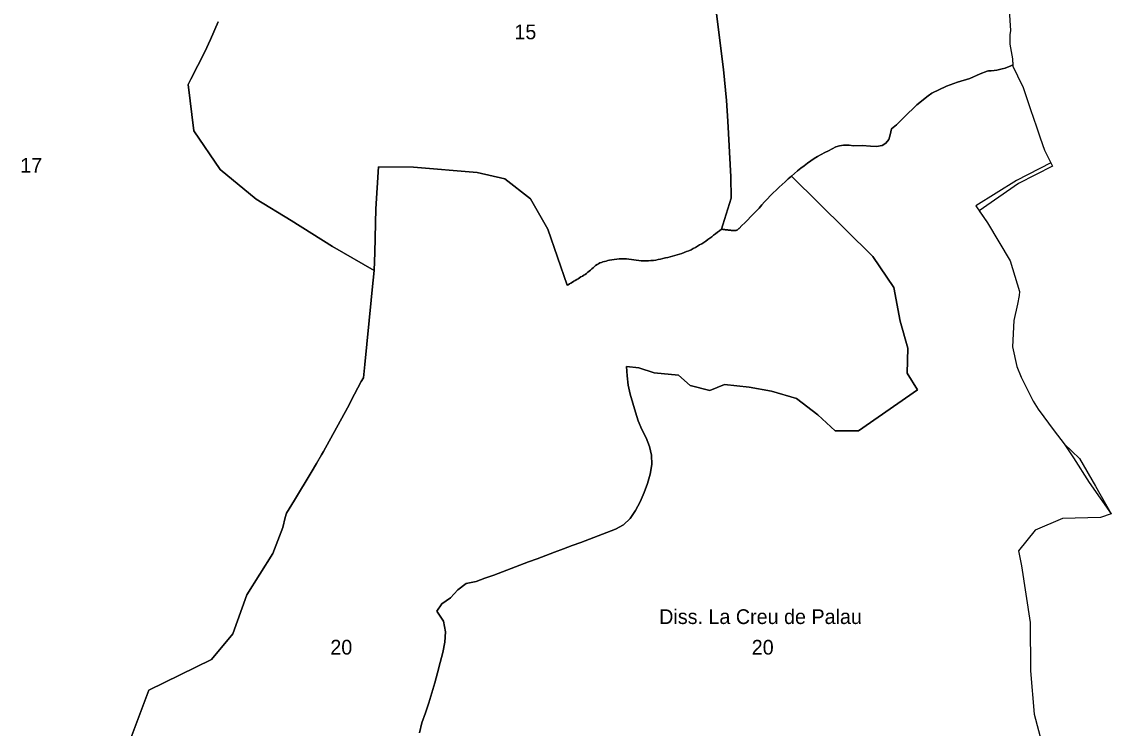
# Model space of a CAD drawing. Extents: x 482002 to 491535, y 4643046 to 4653103.
# Drawn here: x 484473 to 486351, y 4644250 to 4645467 of the extents above; entities that cross this region are included whole.
import ezdxf

# ---------------------------------------------------------------- set-up
doc = ezdxf.new("R2010")
doc.units = 0
for name, color, linetype in [('Level 4', 7, 'Continuous'), ('NUMERO', 7, 'Continuous'), ('SECCIONS', 7, 'Continuous')]:
    doc.layers.add(name, color=color, linetype=linetype)

msp = doc.modelspace()

# ---------------------------------------------------------------- linework, layer by layer
at = {"layer": 'Level 4'}
for p, q in [((486174.7, 4645486.6), (486176.9, 4645451.4)), ((486176, 4645444.3), (486175.9, 4645428.2)), ((486176.9, 4645451.4), (486176, 4645444.3)), ((486175.9, 4645428.2), (486180.3, 4645403.1)), ((486180.3, 4645403.1), (486181.1, 4645390)), ((486181.1, 4645390), (486189.3, 4645373.8)), ((486189.3, 4645373.8), (486198.7, 4645353.2)), ((486198.7, 4645353.2), (486211.4, 4645315.6)), ((486211.4, 4645315.6), (486221.8, 4645285.9)), ((486221.8, 4645285.9), (486228, 4645266.8)), ((486228, 4645266.8), (486235.6, 4645245.3)), ((486235.6, 4645245.3), (486246.6, 4645223.7)), ((486246.6, 4645223.7), (486187.3, 4645193.3)), ((486187.3, 4645193.3), (486117, 4645149.4)), ((486117, 4645149.4), (486137.5, 4645120.1)), ((486137.5, 4645120.1), (486176.3, 4645054.7)), ((486176.3, 4645054.7), (486192.6, 4645002.2)), ((486192, 4644994.9), (486188.8, 4644980.2)), ((486192.6, 4645002.2), (486192, 4644994.9)), ((486188.8, 4644980.2), (486182.6, 4644951.9)), ((486182.6, 4644951.9), (486180.6, 4644906.8)), ((486180.6, 4644906.8), (486188, 4644873)), ((486188, 4644873), (486195.4, 4644854.4)), ((486195.4, 4644854.4), (486215.8, 4644813.2)), ((486215.8, 4644813.2), (486224.7, 4644799.5)), ((486224.7, 4644799.5), (486252, 4644761.7)), ((486252, 4644761.7), (486269.4, 4644739.5)), ((486269.4, 4644739.5), (486285.8, 4644715.5)), ((486285.8, 4644715.5), (486312.7, 4644673.1)), ((486312.7, 4644673.1), (486350.5, 4644619.1)), ((486350.5, 4644619.1), (486332, 4644612.3)), ((486266.3, 4644610.6), (486219.5, 4644590.5)), ((486332, 4644612.3), (486266.3, 4644610.6)), ((486219.5, 4644590.5), (486190.9, 4644555.2)), ((486190.9, 4644555.2), (486195.7, 4644529.4)), ((486195.7, 4644529.4), (486210.9, 4644431.5)), ((486210.9, 4644431.5), (486211.2, 4644348.2)), ((486211.2, 4644348.2), (486217.9, 4644273.7)), ((486217.9, 4644273.7), (486232.7, 4644217.4))]:
    msp.add_line(p, q, dxfattribs=at)
at = {"layer": 'SECCIONS'}
for points in [[(485669.1, 4645489.3), (485682.3, 4645384.3), (485687.4, 4645330.8), (485689.5, 4645295.3), (485695.1, 4645199.8), (485695.5, 4645162.8), (485681.1, 4645116.8), (485678.7, 4645109.3), (485675.3, 4645106.7), (485672, 4645104.2), (485668.7, 4645101.6), (485665.3, 4645099), (485662, 4645096.4), (485658.6, 4645093.9), (485655.3, 4645091.4), (485651.8, 4645088.9), (485648.4, 4645086.6), (485644.8, 4645084.3), (485641.2, 4645082.1), (485637.6, 4645079.9), (485633.9, 4645077.9), (485630.1, 4645075.9), (485626.3, 4645074), (485622.4, 4645072.2), (485618.5, 4645070.6), (485614.6, 4645069), (485610.6, 4645067.6), (485606.6, 4645066.3), (485602.6, 4645065.1), (485598.6, 4645063.9), (485594.5, 4645062.8), (485590.4, 4645061.7), (485586.3, 4645060.7), (485582.2, 4645059.7), (485578, 4645058.7), (485573.9, 4645057.8), (485569.7, 4645056.9), (485565.6, 4645056.2), (485561.4, 4645055.6), (485557.2, 4645055.1), (485553.1, 4645054.8), (485548.8, 4645054.6), (485544.6, 4645054.7), (485540.4, 4645055), (485536.2, 4645055.4), (485532, 4645056), (485527.8, 4645056.5), (485523.5, 4645057.1), (485519.3, 4645057.6), (485515.1, 4645058), (485510.9, 4645058.2), (485506.7, 4645058.3), (485502.5, 4645058.1), (485498.3, 4645057.7), (485494.1, 4645057.1), (485490, 4645056.6), (485485.8, 4645056), (485483, 4645055.2), (485480.2, 4645054.5), (485477.4, 4645053.7), (485474.6, 4645053), (485471.9, 4645052.2), (485469.2, 4645051.2), (485466.7, 4645049.9), (485464.3, 4645048.4), (485461.9, 4645046.8), (485459.7, 4645044.9), (485457.5, 4645043), (485455.3, 4645041), (485453.1, 4645039), (485450.9, 4645037), (485448.7, 4645035.1), (485446.4, 4645033.2), (485444, 4645031.5), (485441.6, 4645030), (485439.2, 4645028.5), (485436.7, 4645027), (485434.2, 4645025.5), (485431.8, 4645024), (485429.3, 4645022.5), (485426.9, 4645021), (485424.4, 4645019.5), (485421.9, 4645018.1), (485419.4, 4645016.6), (485416.9, 4645015.1), (485414.5, 4645013.7), (485413.1, 4645012.8), (485379.8, 4645109.3), (485349.7, 4645161.8), (485305.5, 4645196.3), (485257.7, 4645206.8), (485148, 4645216.3), (485087.8, 4645216.8), (485083.4, 4645144.3), (485081.6, 4645069.3), (485080.2, 4645038.3), (485008.5, 4645079.3), (484937.4, 4645124.3), (484876.7, 4645160.8), (484815, 4645212.3), (484769.2, 4645278.8), (484759.5, 4645358.8), (484764.1, 4645367.8), (484788.2, 4645414.8), (484798.3, 4645436.3), (484811.2, 4645466.8)], [(486174.7, 4645486.6), (486176.9, 4645451.4), (486176, 4645444.3), (486175.9, 4645428.2), (486180.3, 4645403.1), (486181, 4645392.5), (486180.8, 4645392.4), (486176.4, 4645390.5), (486172, 4645388.5), (486167.5, 4645386.8), (486162.8, 4645385.5), (486158.1, 4645384.4), (486153.4, 4645383.4), (486148.6, 4645382.6), (486143.8, 4645382.2), (486139, 4645382), (486136.7, 4645381.5), (486124.4, 4645377.1), (486107, 4645369), (486085.6, 4645362.6), (486066.5, 4645355.6), (486041.6, 4645343.5), (486035.1, 4645338.9), (486015.8, 4645323.4), (485993.8, 4645302.1), (485980.3, 4645289), (485971.8, 4645282), (485969.5, 4645271.8), (485967.4, 4645264), (485962.1, 4645257.5), (485955.6, 4645253.4), (485946, 4645251.8), (485935.7, 4645252.6), (485921.3, 4645253.4), (485906.5, 4645253), (485898.7, 4645253.9), (485889.4, 4645254.3), (485882.2, 4645253.2), (485876.1, 4645251.3), (485869.8, 4645247.8), (485863.4, 4645244.5), (485857.1, 4645241.3), (485850.8, 4645238), (485844.6, 4645234.6), (485838.6, 4645230.9), (485832.6, 4645227), (485826.8, 4645222.9), (485821.1, 4645218.6), (485815.6, 4645214.3), (485810.1, 4645209.8), (485804.7, 4645205.2), (485799.3, 4645200.6), (485794, 4645195.9), (485788.7, 4645191.1), (485783.4, 4645186.4), (485778.2, 4645181.6), (485773, 4645176.8), (485767.9, 4645171.9), (485762.9, 4645166.9), (485757.9, 4645161.7), (485753.2, 4645156.4), (485748.5, 4645151.1), (485743.8, 4645145.8), (485739, 4645140.7), (485734, 4645135.6), (485729, 4645130.6), (485724, 4645125.5), (485719, 4645120.5), (485714, 4645115.5), (485709.3, 4645110.7), (485708.8, 4645110.3), (485708.3, 4645109.9), (485707.8, 4645109.5), (485707.3, 4645109), (485706.8, 4645108.6), (485706.3, 4645108.2), (485705.7, 4645107.9), (485705.2, 4645107.6), (485704.6, 4645107.4), (485704, 4645107.2), (485703.3, 4645107.1), (485702.7, 4645107), (485702, 4645106.9), (485701.3, 4645106.9), (485700.6, 4645106.9), (485699.9, 4645106.9), (485699.3, 4645106.9), (485698.6, 4645106.9), (485697.9, 4645107), (485697.2, 4645107.1), (485696.6, 4645107.2), (485696, 4645107.2), (485695.3, 4645107.3), (485694.7, 4645107.4), (485694, 4645107.5), (485693.4, 4645107.5), (485692.8, 4645107.6), (485692.1, 4645107.7), (485691.5, 4645107.8), (485690.8, 4645107.8), (485690.2, 4645107.9), (485689.6, 4645108), (485688.9, 4645108.1), (485688.3, 4645108.2), (485687.6, 4645108.2), (485687, 4645108.3), (485686.4, 4645108.4), (485685.7, 4645108.5), (485685.1, 4645108.5), (485684.4, 4645108.6), (485683.8, 4645108.7), (485683.2, 4645108.8), (485682.5, 4645108.8), (485681.9, 4645108.9), (485681.2, 4645109), (485680.6, 4645109.1), (485680, 4645109.2), (485679.3, 4645109.2), (485678.7, 4645109.3), (485681.1, 4645116.8), (485695.5, 4645162.8), (485695.1, 4645199.8), (485689.5, 4645295.3), (485687.4, 4645330.8), (485682.3, 4645384.3), (485669.1, 4645489.3)], [(484811.2, 4645466.8), (484798.3, 4645436.3), (484788.2, 4645414.8), (484764.1, 4645367.8), (484759.5, 4645358.8), (484769.2, 4645278.8), (484815, 4645212.3), (484876.7, 4645160.8), (484937.4, 4645124.3), (485008.5, 4645079.3), (485080.2, 4645038.3), (485077, 4645004.8), (485075.2, 4644986.8), (485063.9, 4644876.3), (485061.6, 4644853.3), (485058.1, 4644846.8), (485046.5, 4644824.8), (485034.3, 4644801.3), (484992.7, 4644726.3), (484989.3, 4644720.3), (484980.7, 4644705.8), (484971.7, 4644690.3), (484943.1, 4644642.3), (484929, 4644619.8), (484926.8, 4644612.6), (484922.9, 4644595.5), (484905.8, 4644550.3), (484860.6, 4644479.2), (484836.9, 4644412.3), (484799.7, 4644367.8), (484691.6, 4644314.8), (484654.2, 4644213.8)], [(485158.3, 4644241.4), (485162.6, 4644258.9), (485168.7, 4644275.9), (485174.6, 4644293), (485179.7, 4644310.3), (485184.6, 4644327.6), (485189.4, 4644345), (485194, 4644362.5), (485198.6, 4644380), (485201.8, 4644397.7), (485203.1, 4644415.8), (485199.9, 4644433.8), (485188.2, 4644450.9), (485196.7, 4644463.9), (485211.6, 4644473.9), (485224.5, 4644487.8), (485238.7, 4644498.9), (485256.2, 4644502.2), (485271.2, 4644507.8), (485286.2, 4644513.4), (485301.2, 4644519.1), (485316.3, 4644524.7), (485331.3, 4644530.3), (485346.3, 4644536), (485361.3, 4644541.6), (485376.3, 4644547.2), (485391.3, 4644552.8), (485406.4, 4644558.5), (485421.4, 4644564.1), (485436.4, 4644569.7), (485451.4, 4644575.3), (485466.4, 4644581), (485481.4, 4644586.6), (485496.4, 4644592.2), (485510.1, 4644599.9), (485521.4, 4644610.9), (485530.8, 4644624.5), (485538.6, 4644639.6), (485545.4, 4644655.5), (485551.5, 4644671.2), (485556.2, 4644687.3), (485558.7, 4644703.6), (485558.5, 4644719.7), (485555, 4644735), (485548.8, 4644749.7), (485541.8, 4644764.2), (485535.4, 4644779), (485530.5, 4644794.3), (485525.8, 4644809.6), (485521.5, 4644825.1), (485517.9, 4644840.6), (485516.3, 4644856.5), (485515.2, 4644872.6), (485536.3, 4644870.3), (485563, 4644861.9), (485604.7, 4644857.7), (485624.7, 4644840.2), (485658.9, 4644831.1), (485683.9, 4644841.9), (485726.4, 4644836.9), (485764.8, 4644830.2), (485808.1, 4644817.7), (485844.8, 4644789.4), (485874.8, 4644761.9), (485914.9, 4644761.9), (486016.6, 4644832.7), (485999.1, 4644861.1), (485999.9, 4644904.4), (485986.6, 4644951.1), (485975.7, 4645008.7), (485939.9, 4645062), (485799.3, 4645200.6), (485804.7, 4645205.2), (485810.1, 4645209.8), (485815.6, 4645214.3), (485821.1, 4645218.6), (485826.8, 4645222.9), (485832.6, 4645227), (485838.6, 4645230.9), (485844.6, 4645234.6), (485850.8, 4645238), (485857.1, 4645241.3), (485863.4, 4645244.5), (485869.8, 4645247.8), (485876.1, 4645251.3), (485882.2, 4645253.2), (485889.4, 4645254.3), (485898.7, 4645253.9), (485906.5, 4645253), (485921.3, 4645253.4), (485935.7, 4645252.6), (485946, 4645251.8), (485955.6, 4645253.4), (485962.1, 4645257.5), (485967.4, 4645264), (485969.5, 4645271.8), (485971.8, 4645282), (485980.3, 4645289), (485993.8, 4645302.1), (486015.8, 4645323.4), (486035.1, 4645338.9), (486041.6, 4645343.5), (486066.5, 4645355.6), (486085.6, 4645362.6), (486107, 4645369), (486124.4, 4645377.1), (486136.7, 4645381.5), (486139, 4645382), (486143.8, 4645382.2), (486148.6, 4645382.6), (486153.4, 4645383.4), (486158.1, 4645384.4), (486162.8, 4645385.5), (486167.5, 4645386.8), (486172, 4645388.5), (486176.4, 4645390.5), (486180.8, 4645392.4), (486181, 4645392.5), (486181.1, 4645390), (486181.1, 4645390), (486189.3, 4645373.8), (486189.3, 4645373.7), (486198.7, 4645353.2), (486211.4, 4645315.6), (486221.8, 4645285.9), (486228, 4645266.8), (486235.6, 4645245.3), (486235.6, 4645245.3), (486246.6, 4645223.7), (486249.1, 4645217.7), (486190.5, 4645187.8), (486123.1, 4645140.7), (486137.5, 4645120.1), (486176.3, 4645054.7), (486176.3, 4645054.7), (486192.6, 4645002.2), (486192, 4644994.9), (486188.8, 4644980.2), (486182.6, 4644951.9), (486180.6, 4644906.8), (486188, 4644873), (486195.4, 4644854.4), (486195.5, 4644854.3), (486215.8, 4644813.2), (486224.7, 4644799.5), (486252, 4644761.7), (486269.4, 4644739.5), (486295.8, 4644714.4), (486323.2, 4644666.7), (486350.5, 4644619.1), (486350.5, 4644619.1), (486332, 4644612.3), (486266.3, 4644610.6), (486219.5, 4644590.5), (486190.9, 4644555.2), (486195.7, 4644529.4), (486210.9, 4644431.5), (486211.2, 4644348.2), (486217.9, 4644273.7), (486232.7, 4644217.4)], [(484654.2, 4644213.8), (484691.6, 4644314.8), (484799.7, 4644367.8), (484836.9, 4644412.3), (484860.6, 4644479.2), (484905.8, 4644550.3), (484922.9, 4644595.5), (484926.8, 4644612.6), (484929, 4644619.8), (484943.1, 4644642.3), (484971.7, 4644690.3), (484980.7, 4644705.8), (484989.3, 4644720.3), (484992.7, 4644726.3), (485034.3, 4644801.3), (485046.5, 4644824.8), (485058.1, 4644846.8), (485061.6, 4644853.3), (485063.9, 4644876.3), (485075.2, 4644986.8), (485077, 4645004.8), (485080.2, 4645038.3), (485081.6, 4645069.3), (485083.4, 4645144.3), (485087.8, 4645216.8), (485148, 4645216.3), (485257.7, 4645206.8), (485305.5, 4645196.3), (485349.7, 4645161.8), (485379.8, 4645109.3), (485413.1, 4645012.8), (485414.5, 4645013.7), (485416.9, 4645015.1), (485419.4, 4645016.6), (485421.9, 4645018.1), (485424.4, 4645019.5), (485426.9, 4645021), (485429.3, 4645022.5), (485431.8, 4645024), (485434.2, 4645025.5), (485436.7, 4645027), (485439.2, 4645028.5), (485441.6, 4645030), (485444, 4645031.5), (485446.4, 4645033.2), (485448.7, 4645035.1), (485450.9, 4645037), (485453.1, 4645039), (485455.3, 4645041), (485457.5, 4645043), (485459.7, 4645044.9), (485461.9, 4645046.8), (485464.3, 4645048.4), (485466.7, 4645049.9), (485469.2, 4645051.2), (485471.9, 4645052.2), (485474.6, 4645053), (485477.4, 4645053.7), (485480.2, 4645054.5), (485483, 4645055.2), (485485.8, 4645056), (485490, 4645056.6), (485494.1, 4645057.1), (485498.3, 4645057.7), (485502.5, 4645058.1), (485506.7, 4645058.3), (485510.9, 4645058.2), (485515.1, 4645058), (485519.3, 4645057.6), (485523.5, 4645057.1), (485527.8, 4645056.5), (485532, 4645056), (485536.2, 4645055.4), (485540.4, 4645055), (485544.6, 4645054.7), (485548.8, 4645054.6), (485553.1, 4645054.8), (485557.2, 4645055.1), (485561.4, 4645055.6), (485565.6, 4645056.2), (485569.7, 4645056.9), (485573.9, 4645057.8), (485578, 4645058.7), (485582.2, 4645059.7), (485586.3, 4645060.7), (485590.4, 4645061.7), (485594.5, 4645062.8), (485598.6, 4645063.9), (485602.6, 4645065.1), (485606.6, 4645066.3), (485610.6, 4645067.6), (485614.6, 4645069), (485618.5, 4645070.6), (485622.4, 4645072.2), (485626.3, 4645074), (485630.1, 4645075.9), (485633.9, 4645077.9), (485637.6, 4645079.9), (485641.2, 4645082.1), (485644.8, 4645084.3), (485648.4, 4645086.6), (485651.8, 4645088.9), (485655.3, 4645091.4), (485658.6, 4645093.9), (485662, 4645096.4), (485665.3, 4645099), (485668.7, 4645101.6), (485672, 4645104.2), (485675.3, 4645106.7), (485678.7, 4645109.3), (485679.3, 4645109.2), (485680, 4645109.2), (485680.6, 4645109.1), (485681.2, 4645109), (485681.9, 4645108.9), (485682.5, 4645108.8), (485683.2, 4645108.8), (485683.8, 4645108.7), (485684.4, 4645108.6), (485685.1, 4645108.5), (485685.7, 4645108.5), (485686.4, 4645108.4), (485687, 4645108.3), (485687.6, 4645108.2), (485688.3, 4645108.2), (485688.9, 4645108.1), (485689.6, 4645108), (485690.2, 4645107.9), (485690.8, 4645107.8), (485691.5, 4645107.8), (485692.1, 4645107.7), (485692.8, 4645107.6), (485693.4, 4645107.5), (485694, 4645107.5), (485694.7, 4645107.4), (485695.3, 4645107.3), (485696, 4645107.2), (485696.6, 4645107.2), (485697.2, 4645107.1), (485697.9, 4645107), (485698.6, 4645106.9), (485699.3, 4645106.9), (485699.9, 4645106.9), (485700.6, 4645106.9), (485701.3, 4645106.9), (485702, 4645106.9), (485702.7, 4645107), (485703.3, 4645107.1), (485704, 4645107.2), (485704.6, 4645107.4), (485705.2, 4645107.6), (485705.7, 4645107.9), (485706.3, 4645108.2), (485706.8, 4645108.6), (485707.3, 4645109), (485707.8, 4645109.5), (485708.3, 4645109.9), (485708.8, 4645110.3), (485709.3, 4645110.7), (485714, 4645115.5), (485719, 4645120.5), (485724, 4645125.5), (485729, 4645130.6), (485734, 4645135.6), (485739, 4645140.7), (485743.8, 4645145.8), (485748.5, 4645151.1), (485753.2, 4645156.4), (485757.9, 4645161.7), (485762.9, 4645166.9), (485767.9, 4645171.9), (485773, 4645176.8), (485778.2, 4645181.6), (485783.4, 4645186.4), (485788.7, 4645191.1), (485794, 4645195.9), (485799.3, 4645200.6), (485939.9, 4645062), (485975.7, 4645008.7), (485986.6, 4644951.1), (485999.9, 4644904.4), (485999.1, 4644861.1), (486016.6, 4644832.7), (485914.9, 4644761.9), (485874.8, 4644761.9), (485844.8, 4644789.4), (485808.1, 4644817.7), (485764.8, 4644830.2), (485726.4, 4644836.9), (485683.9, 4644841.9), (485658.9, 4644831.1), (485624.7, 4644840.2), (485604.7, 4644857.7), (485563, 4644861.9), (485536.3, 4644870.3), (485515.2, 4644872.6), (485516.3, 4644856.5), (485517.9, 4644840.6), (485521.5, 4644825.1), (485525.8, 4644809.6), (485530.5, 4644794.3), (485535.4, 4644779), (485541.8, 4644764.2), (485548.8, 4644749.7), (485555, 4644735), (485558.5, 4644719.7), (485558.7, 4644703.6), (485556.2, 4644687.3), (485551.5, 4644671.2), (485545.4, 4644655.5), (485538.6, 4644639.6), (485530.8, 4644624.5), (485521.4, 4644610.9), (485510.1, 4644599.9), (485496.4, 4644592.2), (485481.4, 4644586.6), (485466.4, 4644581), (485451.4, 4644575.3), (485436.4, 4644569.7), (485421.4, 4644564.1), (485406.4, 4644558.5), (485391.3, 4644552.8), (485376.3, 4644547.2), (485361.3, 4644541.6), (485346.3, 4644536), (485331.3, 4644530.3), (485316.3, 4644524.7), (485301.2, 4644519.1), (485286.2, 4644513.4), (485271.2, 4644507.8), (485256.2, 4644502.2), (485238.7, 4644498.9), (485224.5, 4644487.8), (485211.6, 4644473.9), (485196.7, 4644463.9), (485188.2, 4644450.9), (485199.9, 4644433.8), (485203.1, 4644415.8), (485201.8, 4644397.7), (485198.6, 4644380), (485194, 4644362.5), (485189.4, 4644345), (485184.6, 4644327.6), (485179.7, 4644310.3), (485174.6, 4644293), (485168.7, 4644275.9), (485162.6, 4644258.9), (485158.3, 4644241.4)]]:
    msp.add_lwpolyline(points, dxfattribs=at)

# ---------------------------------------------------------------- texts
at = {"layer": 'NUMERO'}
for s, p in [('15', (485321.9, 4645436.6)), ('15', (485321.9, 4645436.6)), ('17', (484470.3, 4645206.7)), ('17', (484470.3, 4645206.7)), ('Diss. La Creu de Palau', (485571.5, 4644429)), ('Diss. La Creu de Palau', (485571.5, 4644429)), ('20', (485004.7, 4644376.4)), ('20', (485004.7, 4644376.4)), ('20', (485731, 4644376.3)), ('20', (485731, 4644376.3))]:
    msp.add_text(s, height=25.4, rotation=359.9995, dxfattribs=at).set_placement(p)

doc.saveas('drawing.dxf')
